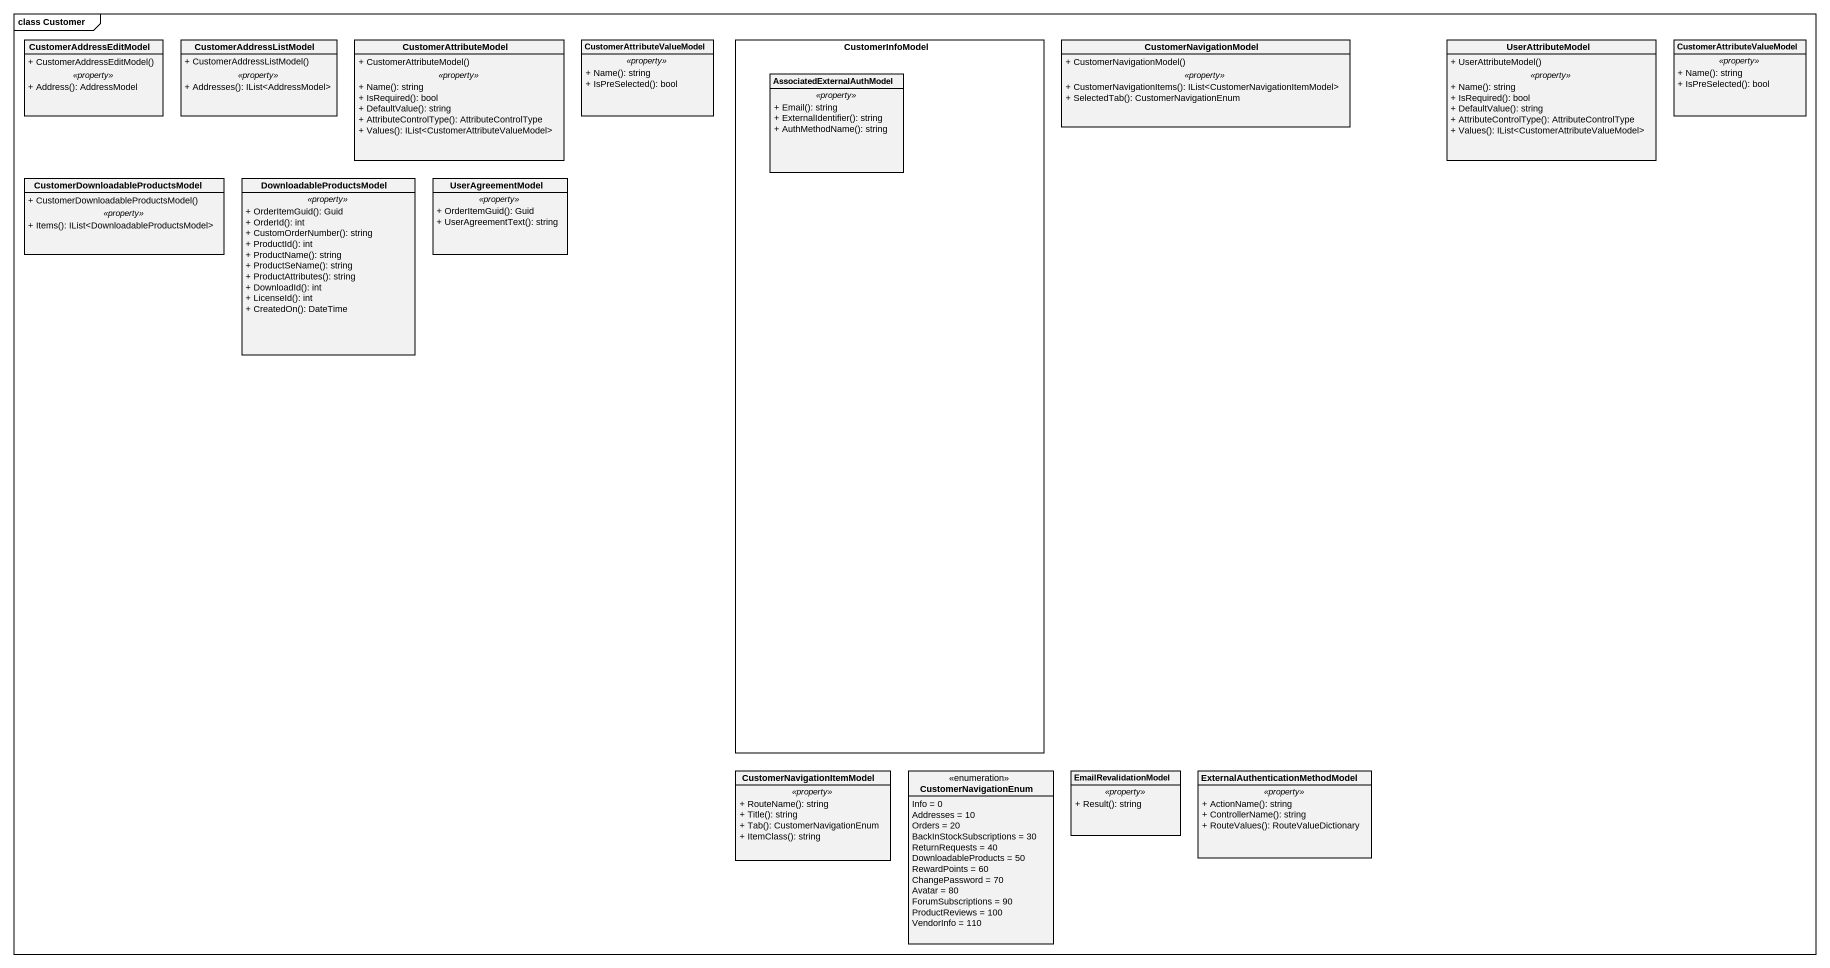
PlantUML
@startuml
mainframe class Customer
hide circle
hide empty members
skinparam classAttributeIconSize 0
class CustomerAddressEditModel {
  + CustomerAddressEditModel()
  .. <<property>> ..
  + Address(): AddressModel
}
class CustomerAddressListModel {
  + CustomerAddressListModel()
  .. <<property>> ..
  + Addresses(): IList<AddressModel>
}
class CustomerAttributeModel {
  + CustomerAttributeModel()
  .. <<property>> ..
  + Name(): string
  + IsRequired(): bool
  + DefaultValue(): string
  + AttributeControlType(): AttributeControlType
  + Values(): IList<CustomerAttributeValueModel>
}
class CustomerAttributeValueModel {
  .. <<property>> ..
  + Name(): string
  + IsPreSelected(): bool
}
rectangle CustomerInfoModel {
  class AssociatedExternalAuthModel {
    .. <<property>> ..
    + Email(): string
    + ExternalIdentifier(): string
    + AuthMethodName(): string
  }
}
class CustomerNavigationModel {
  + CustomerNavigationModel()
  .. <<property>> ..
  + CustomerNavigationItems(): IList<CustomerNavigationItemModel>
  + SelectedTab(): CustomerNavigationEnum
}
class UserAttributeModel {
  + UserAttributeModel()
  .. <<property>> ..
  + Name(): string
  + IsRequired(): bool
  + DefaultValue(): string
  + AttributeControlType(): AttributeControlType
  + Values(): IList<CustomerAttributeValueModel>
}
class "CustomerAttributeValueModel" as CustomerAttributeValueModel_2 {
  .. <<property>> ..
  + Name(): string
  + IsPreSelected(): bool
}
class "CustomerDownloadableProductsModel" as CustomerDownloadableProducts {
  + CustomerDownloadableProductsModel()
  .. <<property>> ..
  + Items(): IList<DownloadableProductsModel>
}
class DownloadableProductsModel {
  .. <<property>> ..
  + OrderItemGuid(): Guid
  + OrderId(): int
  + CustomOrderNumber(): string
  + ProductId(): int
  + ProductName(): string
  + ProductSeName(): string
  + ProductAttributes(): string
  + DownloadId(): int
  + LicenseId(): int
  + CreatedOn(): DateTime
}
class UserAgreementModel {
  .. <<property>> ..
  + OrderItemGuid(): Guid
  + UserAgreementText(): string
}
class CustomerNavigationItemModel {
  .. <<property>> ..
  + RouteName(): string
  + Title(): string
  + Tab(): CustomerNavigationEnum
  + ItemClass(): string
}
enum CustomerNavigationEnum {
  Info = 0
  Addresses = 10
  Orders = 20
  BackInStockSubscriptions = 30
  ReturnRequests = 40
  DownloadableProducts = 50
  RewardPoints = 60
  ChangePassword = 70
  Avatar = 80
  ForumSubscriptions = 90
  ProductReviews = 100
  VendorInfo = 110
}
class EmailRevalidationModel {
  .. <<property>> ..
  + Result(): string
}
class "ExternalAuthenticationMethodModel" as ExternalAuthenticationMethod {
  .. <<property>> ..
  + ActionName(): string
  + ControllerName(): string
  + RouteValues(): RouteValueDictionary
}
@enduml
